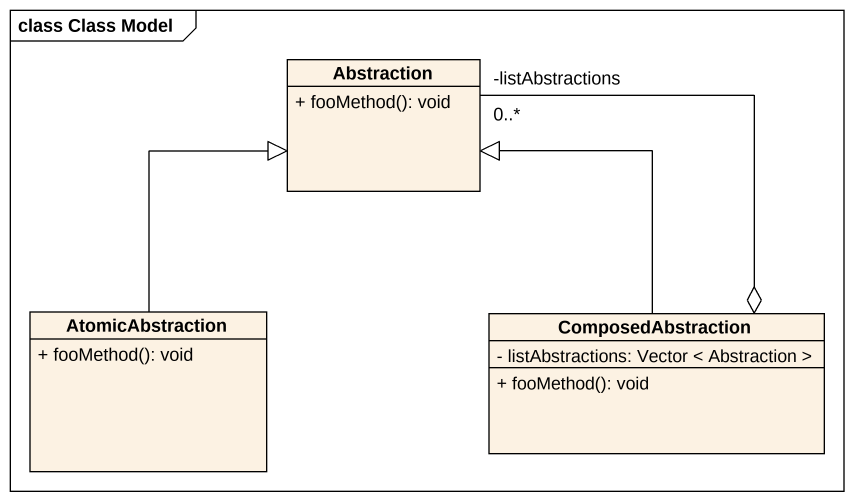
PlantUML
@startuml
mainframe class Class Model
hide circle
hide empty members
skinparam classAttributeIconSize 0
class Abstraction {
  + fooMethod(): void
}
class AtomicAbstraction {
  + fooMethod(): void
}
class ComposedAbstraction {
  - listAbstractions: Vector < Abstraction >
  + fooMethod(): void
}
Abstraction "-listAbstractions\n0..*" --o ComposedAbstraction
AtomicAbstraction -up-|> Abstraction
ComposedAbstraction -up-|> Abstraction
@enduml
